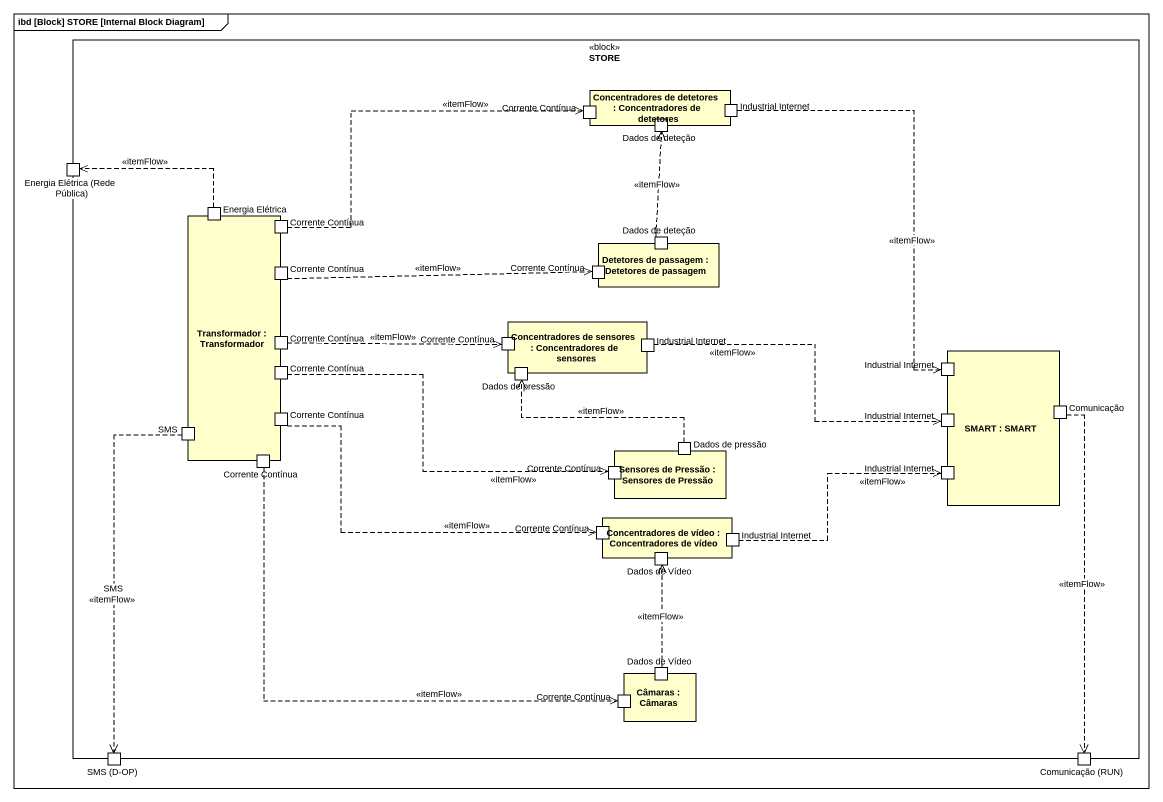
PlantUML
@startuml
mainframe ibd [Block] STORE [Internal Block Diagram]
rectangle STORE <<block>> {
  rectangle "Concentradores de detetores : Concentradores de detetores" as Concentradores_de_detetores {
    port "Corrente Contínua" as Corrente_Contínua
    port "Dados de deteção" as Dados_de_deteção
    port "Industrial Internet" as Industrial_Internet
  }
  port "Energia Elétrica (Rede Pública)" as Energia_Elétrica_Rede
  rectangle "Transformador : Transformador" as Transformador {
    port "Energia Elétrica" as Energia_Elétrica
    port "Corrente Contínua" as Corrente_Contínua_2
    port "Corrente Contínua" as Corrente_Contínua_3
    port "Corrente Contínua" as Corrente_Contínua_5
    port "Corrente Contínua" as Corrente_Contínua_7
    port SMS
    port "Corrente Contínua" as Corrente_Contínua_8
    port "Corrente Contínua" as Corrente_Contínua_9
  }
  rectangle "Detetores de passagem : Detetores de passagem" as Detetores_de_passagem {
    port "Corrente Contínua" as Corrente_Contínua_4
    port "Dados de deteção" as Dados_de_deteção_2
  }
  rectangle "Concentradores de sensores : Concentradores de sensores" as Concentradores_de_sensores {
    port "Corrente Contínua" as Corrente_Contínua_6
    port "Industrial Internet" as Industrial_Internet_2
    port "Dados de pressão" as Dados_de_pressão
  }
  rectangle "SMART : SMART" as SMART {
    port "Industrial Internet" as Industrial_Internet_3
    port "Industrial Internet" as Industrial_Internet_4
    port Comunicação
    port "Industrial Internet" as Industrial_Internet_5
  }
  rectangle "Sensores de Pressão : Sensores de Pressão" as Sensores_de_Pressão {
    port "Corrente Contínua" as Corrente_Contínua_10
    port "Dados de pressão" as Dados_de_pressão_2
  }
  rectangle "Concentradores de vídeo : Concentradores de vídeo" as Concentradores_de_vídeo {
    port "Corrente Contínua" as Corrente_Contínua_11
    port "Industrial Internet" as Industrial_Internet_6
    port "Dados de Vídeo" as Dados_de_Vídeo
  }
  rectangle "Câmaras : Câmaras" as Câmaras {
    port "Corrente Contínua" as Corrente_Contínua_12
    port "Dados de Vídeo" as Dados_de_Vídeo_2
  }
  port "SMS (D-OP)" as SMS_D_OP
  port "Comunicação (RUN)" as Comunicação_RUN
}
Industrial_Internet ..> Industrial_Internet_3 : <<itemFlow>>
Energia_Elétrica .left.> Energia_Elétrica_Rede : <<itemFlow>>
Corrente_Contínua_2 .right.> Corrente_Contínua : <<itemFlow>>
Corrente_Contínua_3 .right.> Corrente_Contínua_4 : <<itemFlow>>
Dados_de_deteção_2 .up.> Dados_de_deteção : <<itemFlow>>
Corrente_Contínua_5 .right.> Corrente_Contínua_6 : <<itemFlow>>
Industrial_Internet_2 .right.> Industrial_Internet_4 : <<itemFlow>>
Corrente_Contínua_7 .right.> Corrente_Contínua_10 : <<itemFlow>>
SMS ..> SMS_D_OP : SMS\n<<itemFlow>>
Corrente_Contínua_8 .right.> Corrente_Contínua_11 : <<itemFlow>>
Comunicação ..> Comunicação_RUN : <<itemFlow>>
Corrente_Contínua_9 ..> Corrente_Contínua_12 : <<itemFlow>>
Dados_de_pressão_2 .left.> Dados_de_pressão : <<itemFlow>>
Industrial_Internet_6 .right.> Industrial_Internet_5 : <<itemFlow>>
Dados_de_Vídeo_2 .up.> Dados_de_Vídeo : <<itemFlow>>
@enduml
